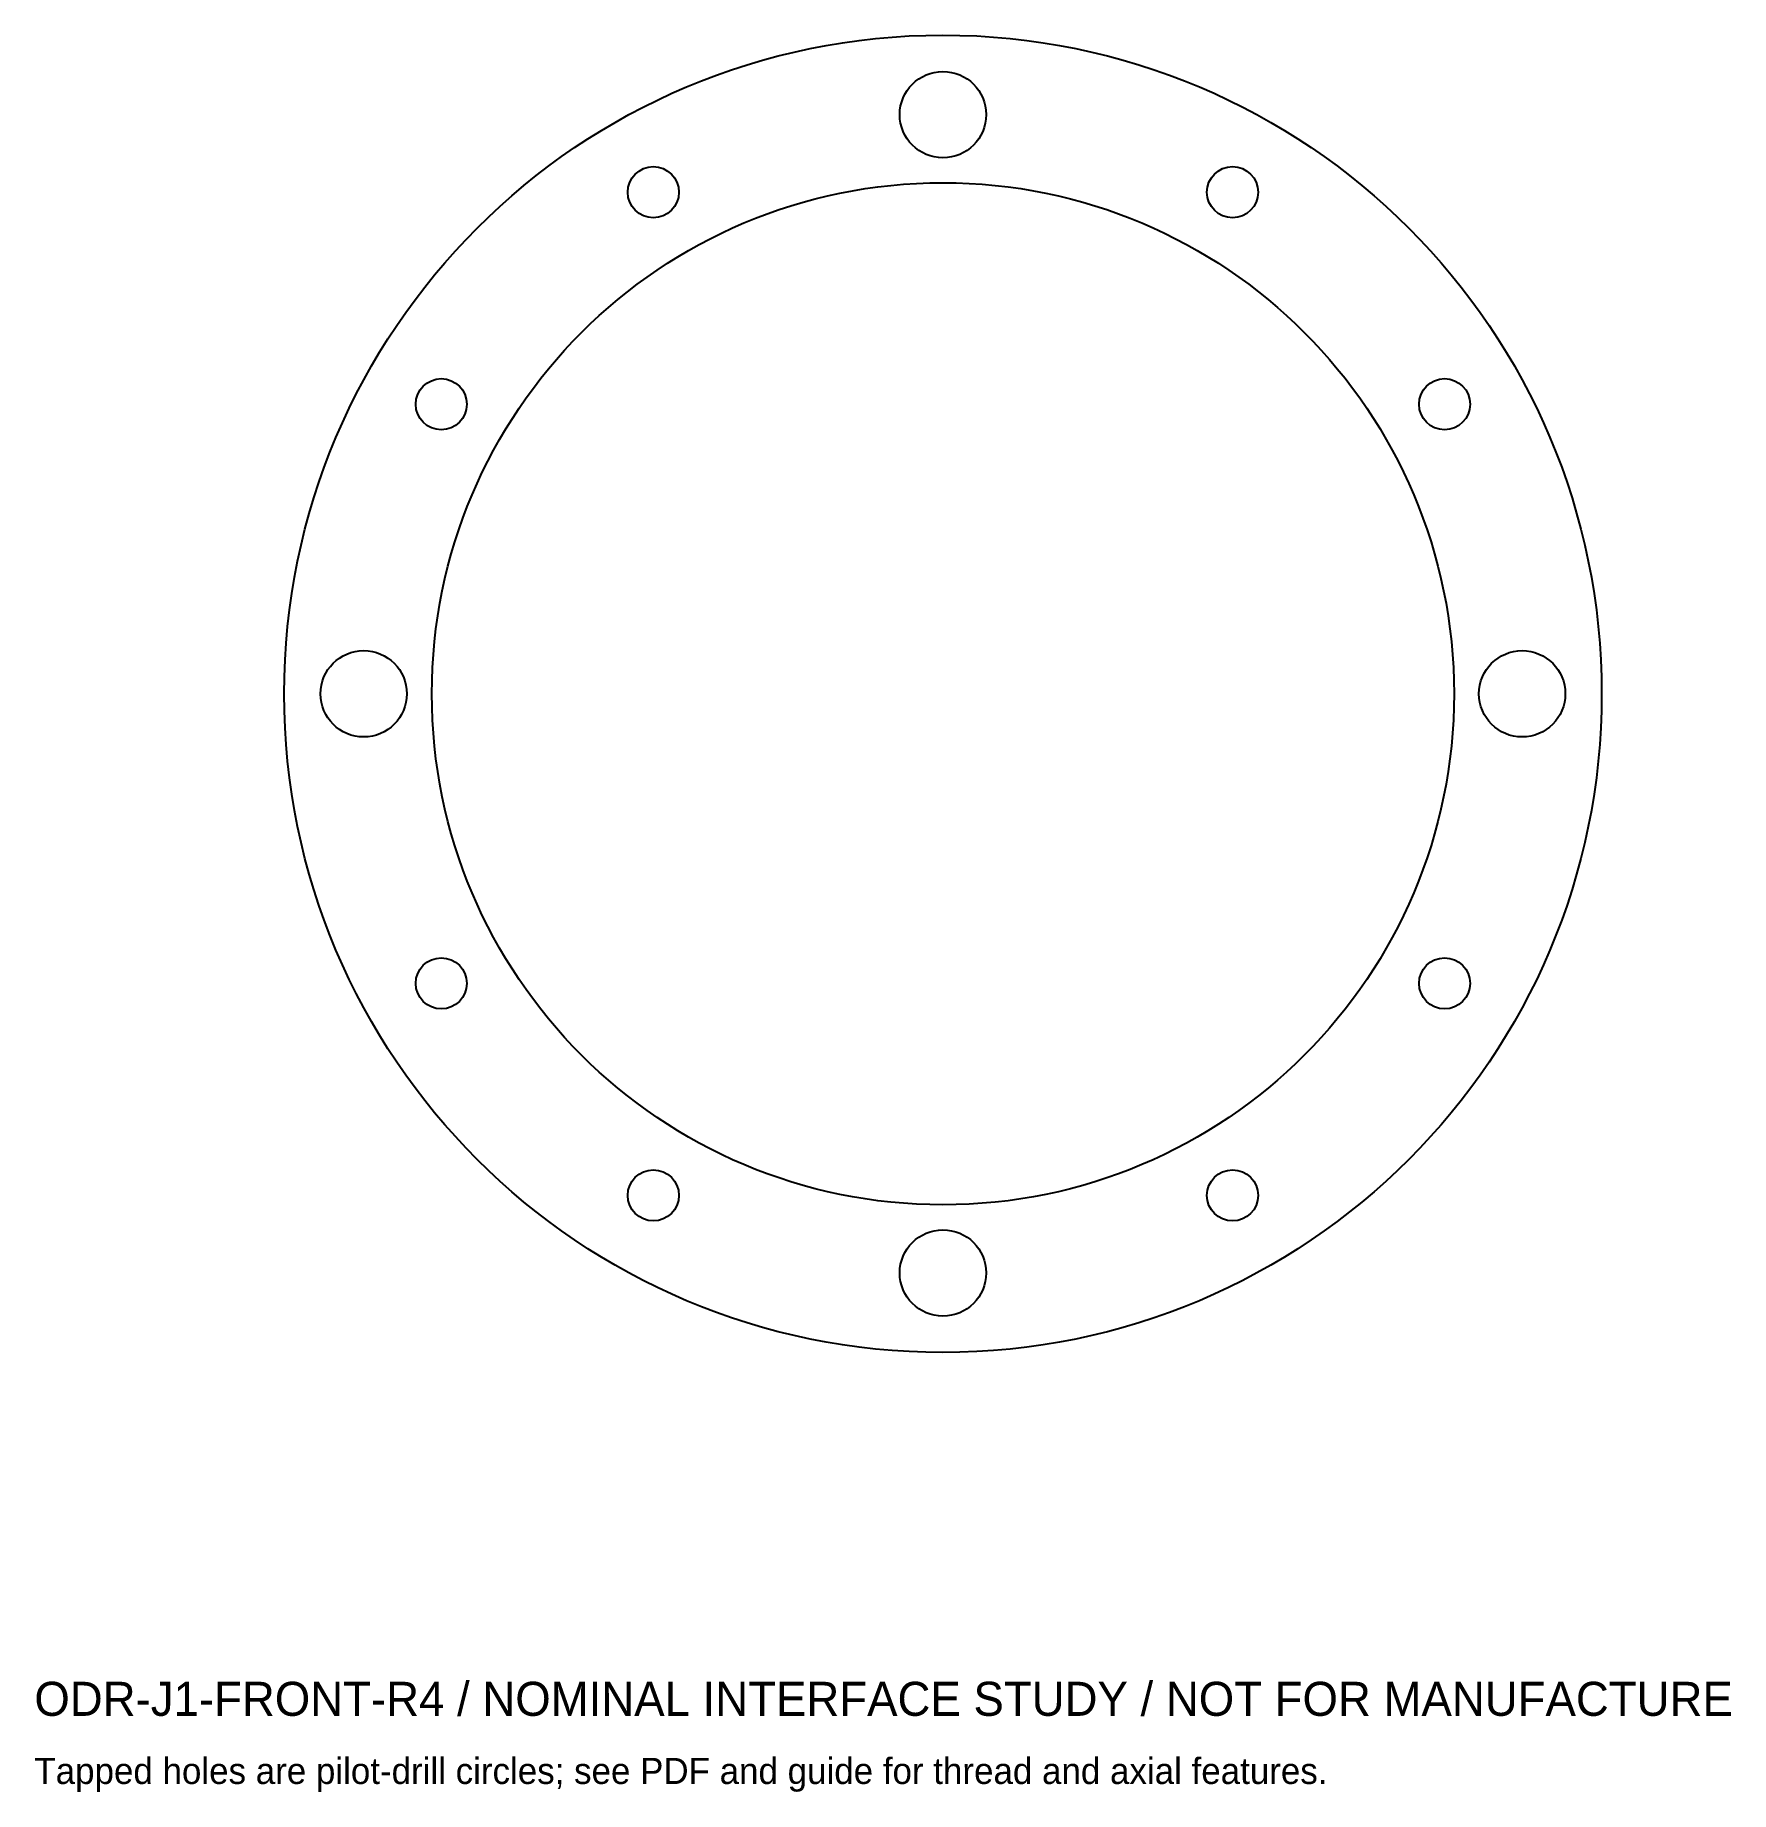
# Model space of a CAD drawing. Header units: millimetres. Extents: x -80 to 69, y -97 to 58.
import ezdxf

# ---------------------------------------------------------------- set-up
doc = ezdxf.new("R2010")
doc.units = ezdxf.units.MM
for name, color, linetype in [('CENTRE_CLEARANCE', 7, 'Continuous'), ('M4_CLEARANCE', 7, 'Continuous'), ('OEM_HEAD_RELIEF', 7, 'Continuous'), ('OUTLINE', 7, 'Continuous')]:
    doc.layers.add(name, color=color, linetype=linetype)

msp = doc.modelspace()

# ---------------------------------------------------------------- linework, layer by layer
at = {"layer": 'CENTRE_CLEARANCE'}
msp.add_circle((0, 0), 45, dxfattribs=at)
at = {"layer": 'M4_CLEARANCE'}
for centre in [(-25.5, 44.17), (25.5, 44.17), (-44.17, 25.5), (44.17, 25.5), (-44.17, -25.5), (44.17, -25.5), (-25.5, -44.17), (25.5, -44.17)]:
    msp.add_circle(centre, 2.25, dxfattribs=at)
at = {"layer": 'OEM_HEAD_RELIEF'}
for centre in [(0, 51), (-51, 0), (51, 0), (0, -51)]:
    msp.add_circle(centre, 3.8, dxfattribs=at)
at = {"layer": 'OUTLINE'}
msp.add_circle((0, 0), 58, dxfattribs=at)

# ---------------------------------------------------------------- texts
for s, height, p in [('ODR-J1-FRONT-R4 / NOMINAL INTERFACE STUDY / NOT FOR MANUFACTURE', 3, (-80, -90)), ('Tapped holes are pilot-drill circles; see PDF and guide for thread and axial features.', 2.3, (-80, -96))]:
    msp.add_text(s, height=height).set_placement(p)

doc.saveas('drawing.dxf')
